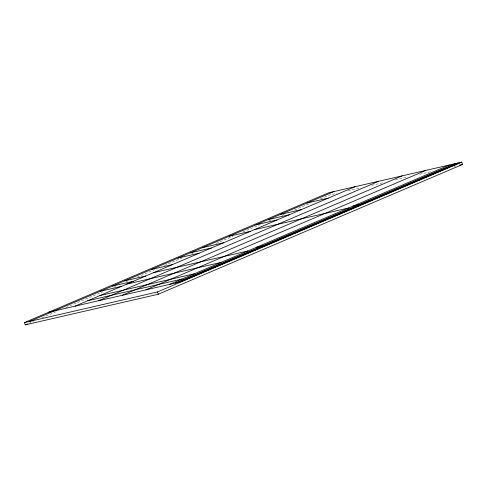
<?xml version="1.0" encoding="UTF-8"?>
<svg xmlns="http://www.w3.org/2000/svg" width="487" height="487" viewBox="0 0 487 487"><rect width="100%" height="100%" fill="white"/><g stroke="black" fill="none" stroke-linecap="round" stroke-linejoin="round"><path stroke-width="0.37" stroke-dasharray="2.44 1.83" d="M28.788 323.362L33.682 321.274M42.077 317.694L57.466 311.126M65.855 307.547L102.927 291.725M113.422 287.251L116.223 286.058M126.011 281.876L127.411 281.279M137.206 277.103L154.689 269.64M164.484 265.464L181.968 258M191.762 253.824L193.162 253.228M216.246 243.378L233.03 236.213M242.824 232.037L260.314 224.574M268.708 220.995L271.502 219.801M281.997 215.321L284.091 214.426M294.586 209.952L309.976 203.383M320.47 198.909L329.559 195.031L336.955 193.327M348.047 190.776L360.617 187.879M371.703 185.328L384.273 182.43M395.365 179.88L407.936 176.982M419.764 174.261L432.334 171.363M453.774 166.426L456.733 165.744"/><path stroke-width="0.73" d="M24.35 322.613L328.622 192.791L461.713 162.147L462.65 164.387L158.378 294.209L25.287 324.853L24.35 322.613L157.441 291.969L461.713 162.147M29.677 321.39L333.948 191.561M25.287 324.853L27.388 323.958M75.095 306.146L355.029 186.71M98.678 300.716L378.612 181.28M122.261 295.286L402.195 175.85M145.844 289.856L425.778 170.42M169.433 284.426L449.361 164.99M175.29 283.081L455.217 163.638M177.95 282.466L457.877 163.029M180.878 281.79L460.805 162.354M459.691 165.069L462.65 164.387M307.169 202.988L328.25 198.136M280.396 214.414L301.477 209.556M268.221 219.607L289.302 214.749M256.052 224.799L277.133 219.941M352.965 206.117L361.488 204.156M254.251 229.706L348.589 207.986M229.28 236.225L250.361 231.368M202.501 247.646L223.582 242.794M190.332 252.838L211.413 247.986M178.157 258.031L199.238 253.179M151.384 269.457L172.465 264.605M256.576 247.244L265.092 245.284M153.478 272.708L247.81 250.988M124.605 280.883L145.686 276.032M112.436 286.076L133.517 281.224M126.699 284.128L221.037 262.408M100.267 291.269L121.348 286.417M99.926 295.554L194.258 273.834M87.757 300.747L182.089 279.027M48.694 312.228L181.779 281.583M157.441 291.969L158.378 294.209"/></g></svg>
